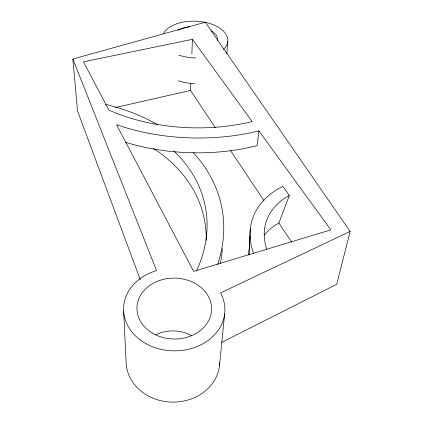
<?xml version="1.0" encoding="UTF-8"?>
<svg xmlns="http://www.w3.org/2000/svg" width="423" height="423" viewBox="0 0 423 423"><rect width="100%" height="100%" fill="white"/><g stroke="black" fill="none" stroke-linecap="round" stroke-linejoin="round"><path stroke-width="0.63" d="M215.355 127.72L190.503 90.443L190.773 83.236M191.868 53.742L192.402 39.323L83.479 61.837L108.811 110.028A138.622 78.197 2.1 0 0 252.15 121.575L192.402 39.323M248.851 254.858L250.374 228.283M248.893 254.879L250.062 236.134M226.871 53.636L227.786 41.301M219.463 365.995L224.655 313.945M258.892 130.855L330.823 229.874L193.623 271.376L116.478 124.611L122.971 126.858A152.47 86.165 2.1 0 0 258.892 130.855L257.147 145.597A150.154 86.884 2.1 0 1 125.393 142.26M140.267 279.656L77.541 111L72.851 59.014L205.282 22.245L350.149 231.413L336.713 284.304L221.626 342.429M264.253 235.098A74.437 55.09 15.5 0 1 275.019 225.359L278.905 223.053L289.321 195.479L282.876 186.332A93.657 66.823 15 0 0 253.652 253.53M289.321 195.479L285.261 197.816A78.916 56.254 15 0 0 266.77 249.136M350.149 231.413L220.52 292.933A50.681 41.38 1.1 0 1 193.882 347.754A50.681 41.38 1.1 0 1 127.112 324.425A50.681 41.38 1.1 0 1 156.542 270.583L72.851 59.014M115.252 107.569L190.503 90.443M230.334 150.197L263.952 200.629M278.905 223.053L291.696 242.247M123.659 311.862L126.223 364.155A46.805 40.545 0.8 0 0 173.964 402.109A46.805 40.545 0.8 0 0 219.706 362.685M155.891 334.746A34.469 29.848 0.8 0 1 191.714 335.777M193.137 152.502A206.318 147.236 -11.2 0 1 217.607 264.592M105.623 104.37A206.318 147.236 -11.2 0 1 157.536 124.632M153.533 148.526A184.909 133.864 -11.6 0 1 206.191 240.46M173.779 150.958A188.32 134.07 -11.1 0 1 196.505 270.9M222.324 248.571A202.564 146.977 -11.7 0 1 220.362 263.36M163.289 33.861A32.867 18.374 2.2 0 1 207.619 22.916A32.867 18.374 2.2 0 1 223.429 49.491M195.854 57.951A32.867 18.374 2.2 0 1 178.855 55.138M177.93 30.356A22.784 12.732 2.2 0 1 189.8 26.707M211.267 30.779A22.784 12.732 2.2 0 1 217.718 40.587M194.792 83.564A31.989 18.66 2.2 0 1 178.263 80.74M152.084 332.917A37.324 30.456 1.1 0 0 211.352 312.237A37.324 30.456 1.1 0 0 159.36 280.544A37.324 30.456 1.1 0 0 152.084 332.917"/></g></svg>
